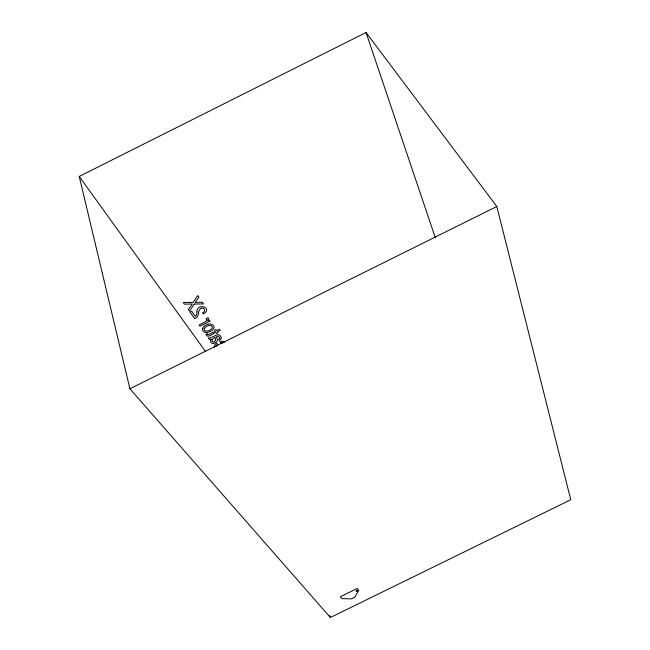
<?xml version="1.0" encoding="UTF-8"?>
<svg xmlns="http://www.w3.org/2000/svg" width="650" height="650" viewBox="0 0 650 650"><rect width="100%" height="100%" fill="white"/><g stroke="black" fill="none" stroke-linecap="round" stroke-linejoin="round"><path stroke-width="0.97" d="M216.011 346.491L217.498 344.386L216.759 343.322L215.28 344.492A3.819 2.649 -18.2 0 0 214.403 346.247L214.597 347.401M79.219 176.442L366.023 32.5L496.803 206.481L570.781 499.728L330.387 617.5L129.911 388.773L79.219 176.442L205.717 351.756M129.911 388.773L496.803 206.481M223.145 342.786L220.561 342.867L219.822 341.803L222.503 341.169L224.819 342.136M329.704 615.591L330.387 617.5M366.023 32.5L435.37 237.876M356.143 591.053C357.817 592.199 357.971 589.046 356.143 591.053M196.974 311.919L196.593 314.697L195.317 316.452L191.701 311.285L190.06 312.098L194.618 318.573C199.891 317.289 197.194 311.041 200.598 308.571C204.067 306.231 206.732 311.781 202.475 312.739L203.304 313.942C213.826 307.97 196.601 302.152 196.974 311.919M219.806 337.902L218.636 339.495L219.351 340.519C222.982 339.438 220.951 334.206 217.661 334.661C214.338 335.782 211.071 338.122 208.284 338.089L209.162 339.357L210.917 339.194C208.219 346.759 221.715 342.948 215.987 337.066L218.294 336.107L219.806 337.902M206.822 319.816L205.944 321.498L199.16 325.033L199.972 326.186L210.121 321.132L209.365 320.036L207.61 320.905L208.561 318.776L207.992 317.679L206.18 318.573L206.822 319.816M202.369 328.575C202.264 334.912 211.583 332.564 213.631 328.624A4.696 3.331 -17.7 0 0 213.915 326.292C211.412 321.62 204.149 324.716 202.369 328.575M211.884 339.487C211.803 344.744 217.872 340.884 214.703 337.391L211.884 339.487M204.084 328.551C203.686 333.036 210.462 330.785 211.941 328.429A2.6 1.844 -17.7 0 0 212.339 326.836C210.511 323.521 205.717 326.398 204.084 328.551M358.719 590.436L354.721 597.277L351.544 598.829L341.949 598.683L340.348 596.724L357.207 588.461L358.719 590.436M194.269 304.046L189.426 311.212L188.305 309.611L192.254 303.948L184.494 304.2L183.308 302.518L193.115 302.372L197.795 295.523L198.9 297.148L195.154 302.412L202.345 302.234L203.482 303.916L194.269 304.046M207.196 333.889L205.863 334.555C207.813 339.129 213.387 332.711 216.036 332.459L216.661 333.361L218.034 332.686L217.409 331.776L220.204 330.387L219.432 329.249L216.629 330.639L215.898 329.566L214.516 330.249L215.256 331.321L208.715 334.571L207.846 334.685L207.196 333.889"/></g></svg>
